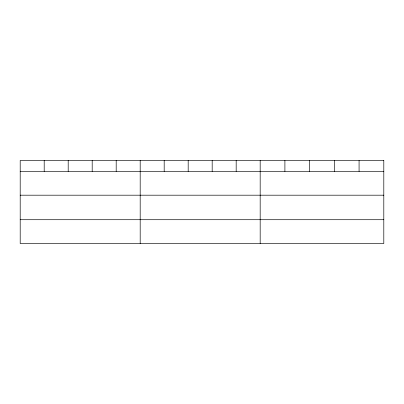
<?xml version="1.0" encoding="UTF-8"?>
<svg xmlns="http://www.w3.org/2000/svg" width="404" height="404" viewBox="0 0 404 404"><rect width="100%" height="100%" fill="white"/><g stroke="black" fill="none" stroke-linecap="round" stroke-linejoin="round"><path stroke-width="0.61" d="M20.2 171.397L383.8 171.397M20.2 195.193L383.8 195.193M20.2 219.71L383.8 219.71M359.075 160.494L359.075 171.397M334.35 160.494L334.35 171.397M309.626 160.494L309.626 171.397M284.901 160.494L284.901 171.397M260.176 160.494L260.176 243.506M236.178 160.494L236.178 171.397M212.181 160.494L212.181 171.397M188.183 160.494L188.183 171.397M164.186 160.494L164.186 171.397M140.188 160.494L140.188 243.506M116.19 160.494L116.19 171.397M92.193 160.494L92.193 171.397M68.195 160.494L68.195 171.397M44.198 160.494L44.198 171.397M383.8 160.494L20.2 160.494L20.2 243.506L383.8 243.506L383.8 160.494"/></g></svg>
